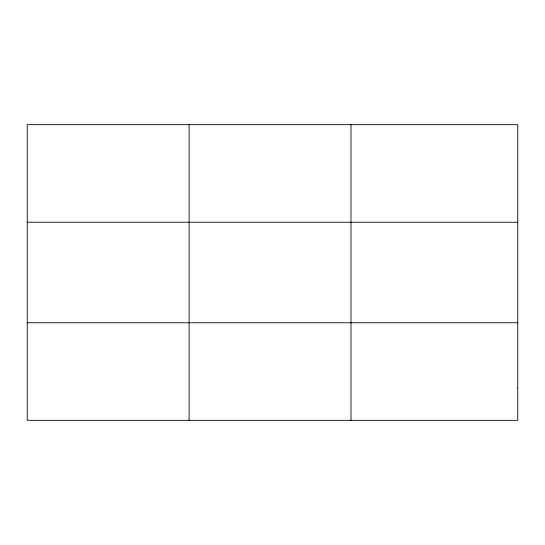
<?xml version="1.0" encoding="UTF-8"?>
<svg xmlns="http://www.w3.org/2000/svg" width="545" height="545" viewBox="0 0 545 545"><rect width="100%" height="100%" fill="white"/><g stroke="black" fill="none" stroke-linecap="round" stroke-linejoin="round"><path stroke-width="0.82" d="M189.115 420.324L189.115 124.676M350.98 420.324L350.98 124.676M27.25 222.237L517.75 222.237M27.25 322.763L517.75 322.763M517.75 387.802L517.75 420.324L27.25 420.324L27.25 124.676L517.75 124.676L517.75 387.802"/></g></svg>
